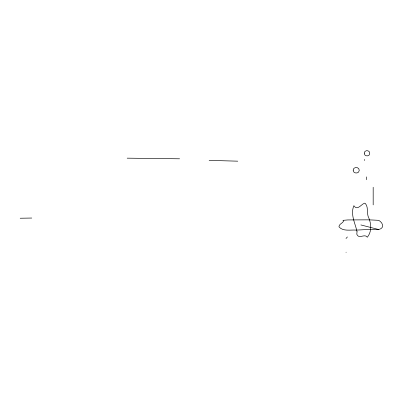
<?xml version="1.0" encoding="UTF-8"?>
<svg xmlns="http://www.w3.org/2000/svg" width="403" height="403" viewBox="0 0 403 403"><rect width="100%" height="100%" fill="white"/><g stroke="black" fill="none" stroke-linecap="round" stroke-linejoin="round"><path stroke-width="0.6" d="M345.976 238.536L347.421 236.919M378.724 229.524C384.885 228.174 382.915 222.597 378.724 220.355A343.955 343.361 0 0 0 368.115 219.842L347.708 219.937L342.983 220.355L343.568 221.126C342.565 223.378 338.923 224.013 338.958 226.803C342.963 231.675 350.595 229.675 356.176 230.088C363.687 229.846 371.208 228.959 378.724 229.524L360.856 224.939M20.15 218.235L31.797 218.043M127.157 158.167L179.617 158.797M209.107 160.364L237.79 161.175M373.178 187.234L373.178 204.92M366.443 176.852L366.443 179.738M364.337 159.432L364.337 160.54M346.071 252.152L346.071 252.439M357.038 231.785L356.791 234.219C358.826 239.664 364.619 233.206 367.335 237.221C371.783 231.79 371.375 224.325 368.886 218.159C366.201 213.509 368.876 207.429 365.289 203.414L364.574 203.172C361.088 204.331 357.315 211.112 353.859 205.711C350.136 214.552 355.305 223.237 357.038 231.785M364.292 153.15C363.964 156.626 369.717 156.928 369.727 153.417C370.06 149.936 364.307 149.639 364.292 153.15M353.159 170.116C352.912 173.799 359.138 174.076 359.264 170.393C359.511 166.716 353.285 166.439 353.159 170.116"/></g></svg>
